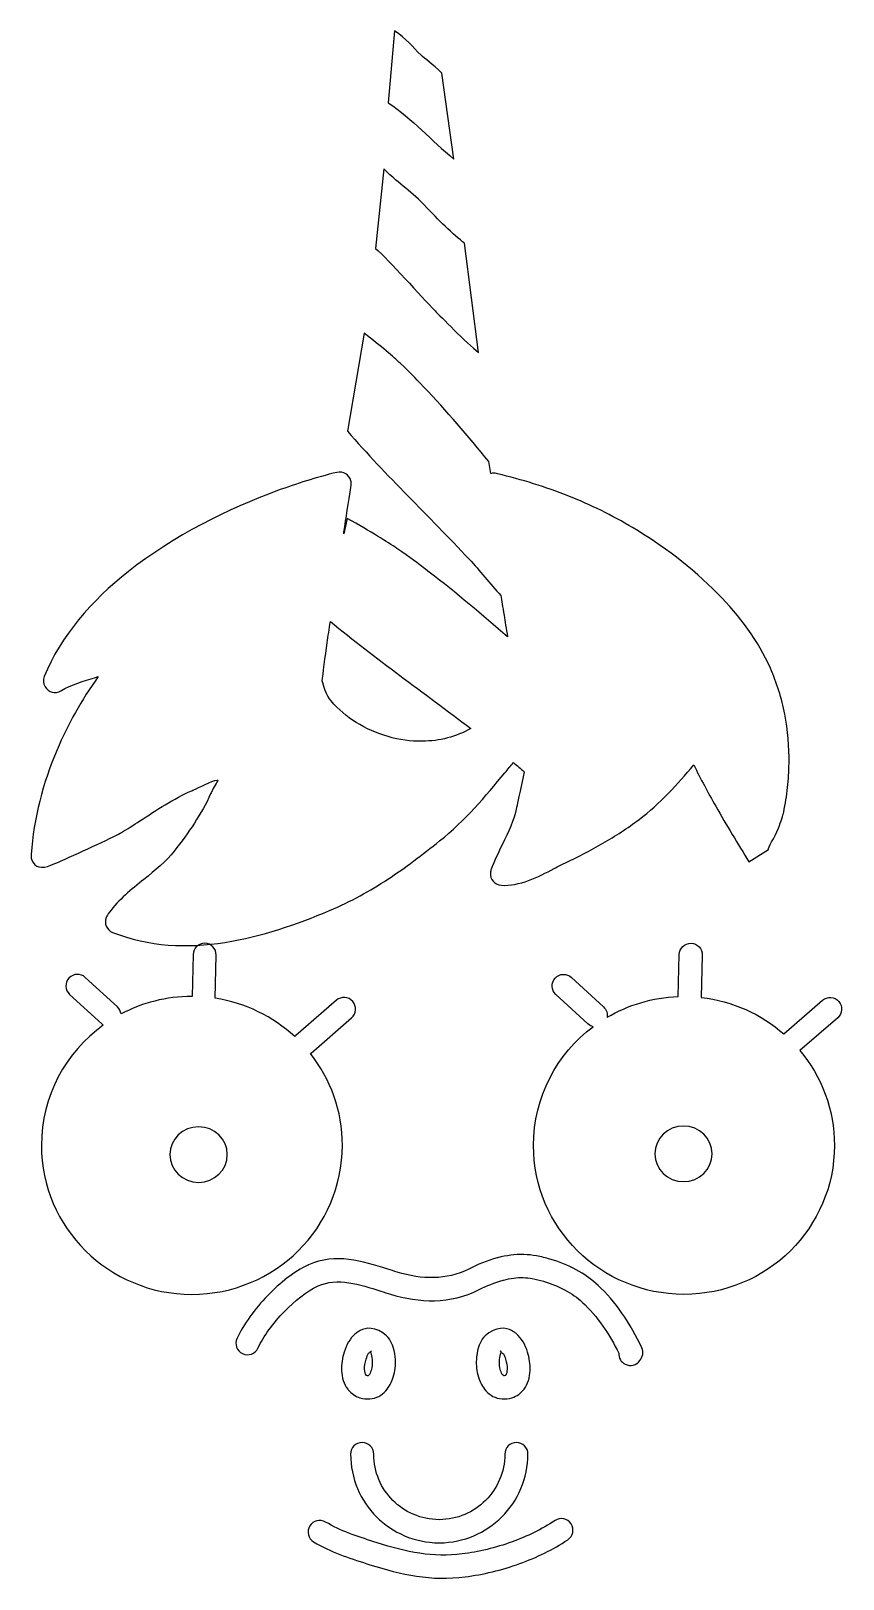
# Model space of a CAD drawing. Header units: centimetres. Extents: x -11.78 to -8.27, y -9.3 to -2.61.
import ezdxf

# ---------------------------------------------------------------- set-up
doc = ezdxf.new("R2010")
doc.units = ezdxf.units.CM
doc.header["$MEASUREMENT"] = 0
doc.layers.add('Layer 1', color=7, linetype='Continuous')

msp = doc.modelspace()

# ---------------------------------------------------------------- linework, layer by layer
at = {"layer": 'Layer 1', "color": 5}
for points, knots in [([(-10.00127, -2.78925), (-10.00127, -2.78925), (-9.94908, -3.16118), (-9.94908, -3.16118), (-9.94908, -3.16118), (-10.04665, -3.08042), (-10.12682, -2.98953), (-10.23294, -2.91789), (-10.23294, -2.91789), (-10.23294, -2.91789), (-10.20555, -2.60756), (-10.20555, -2.60756), (-10.20555, -2.60756), (-10.1531, -2.63973), (-10.12811, -2.67669), (-10.09101, -2.71212), (-10.09101, -2.71212), (-10.07543, -2.72697), (-10.03973, -2.75088), (-10.00127, -2.78925)], [0, 0, 0, 0, 0.1666667, 0.1666667, 0.1666667, 0.1666667, 0.3333333, 0.3333333, 0.3333333, 0.3333333, 0.5, 0.5, 0.5, 0.5, 0.6666667, 0.6666667, 0.6666667, 0.6666667, 1, 1, 1, 1]), ([(-9.90278, -3.52453), (-9.90278, -3.52453), (-9.84245, -3.99662), (-9.84245, -3.99662), (-9.84245, -3.99662), (-9.89485, -3.95661), (-10.00794, -3.83943), (-10.03058, -3.81657), (-10.03058, -3.81657), (-10.09127, -3.75524), (-10.22863, -3.59811), (-10.28821, -3.54683), (-10.28821, -3.54683), (-10.28821, -3.54683), (-10.25186, -3.20287), (-10.25186, -3.20287), (-10.25186, -3.20287), (-10.17762, -3.27759), (-10.13558, -3.29666), (-10.06533, -3.37191), (-10.06533, -3.37191), (-10.02789, -3.41205), (-9.94735, -3.49356), (-9.90278, -3.52453)], [0, 0, 0, 0, 0.1428571, 0.1428571, 0.1428571, 0.1428571, 0.2857143, 0.2857143, 0.2857143, 0.2857143, 0.4285714, 0.4285714, 0.4285714, 0.4285714, 0.5714286, 0.5714286, 0.5714286, 0.5714286, 0.7142857, 0.7142857, 0.7142857, 0.7142857, 1, 1, 1, 1]), ([(-11.43767, -6.41605), (-11.39687, -6.36073), (-11.34262, -6.3171), (-11.288, -6.27317), (-11.288, -6.27317), (-11.24007, -6.23463), (-11.19177, -6.19578), (-11.15702, -6.15107), (-11.15702, -6.15107), (-11.12629, -6.11153), (-11.09665, -6.07104), (-11.07031, -6.03033), (-11.07031, -6.03033), (-11.04376, -5.9893), (-11.01973, -5.94713), (-11.00007, -5.90412), (-11.00007, -5.90412), (-10.99675, -5.89685), (-10.9945, -5.89232), (-10.99212, -5.88749), (-10.99212, -5.88749), (-10.98294, -5.86889), (-10.96625, -5.846), (-10.96829, -5.8447), (-10.96829, -5.8447), (-10.97548, -5.84012), (-11.03478, -5.86819), (-11.0659, -5.88293), (-11.0659, -5.88293), (-11.07069, -5.8852), (-11.07488, -5.88719), (-11.08168, -5.89023), (-11.08168, -5.89023), (-11.15984, -5.92523), (-11.23286, -5.97284), (-11.30568, -6.02032), (-11.30568, -6.02032), (-11.33343, -6.03841), (-11.36123, -6.05654), (-11.38484, -6.07129), (-11.38484, -6.07129), (-11.4045, -6.08355), (-11.5584, -6.15489), (-11.64592, -6.19332), (-11.64592, -6.19332), (-11.66159, -6.2002), (-11.6767, -6.20665), (-11.69002, -6.2121), (-11.69002, -6.2121), (-11.73042, -6.22862), (-11.75953, -6.22341), (-11.77244, -6.18973), (-11.77244, -6.18973), (-11.77344, -6.18709), (-11.77421, -6.18441), (-11.77475, -6.18172), (-11.77475, -6.18172), (-11.77475, -6.18172), (-11.77478, -6.18173), (-11.77478, -6.18173), (-11.77478, -6.18173), (-11.77478, -6.18173), (-11.77479, -6.18168), (-11.77479, -6.18168), (-11.77479, -6.18168), (-11.77589, -6.17613), (-11.77603, -6.17062), (-11.77533, -6.16531), (-11.77533, -6.16531), (-11.764, -6.00936), (-11.72485, -5.85779), (-11.66338, -5.71349), (-11.66338, -5.71349), (-11.61648, -5.60339), (-11.55664, -5.4976), (-11.48631, -5.39735), (-11.48631, -5.39735), (-11.48631, -5.39735), (-11.49713, -5.40055), (-11.49713, -5.40055), (-11.49713, -5.40055), (-11.54806, -5.41559), (-11.60023, -5.431), (-11.64679, -5.4587), (-11.64679, -5.4587), (-11.67052, -5.47272), (-11.70113, -5.46485), (-11.71515, -5.44112), (-11.71515, -5.44112), (-11.72337, -5.4272), (-11.72406, -5.41091), (-11.71843, -5.39699), (-11.71843, -5.39699), (-11.71843, -5.39699), (-11.71847, -5.39698), (-11.71847, -5.39698), (-11.71847, -5.39698), (-11.64742, -5.22137), (-11.51496, -5.06981), (-11.35522, -4.94327), (-11.35522, -4.94327), (-11.16002, -4.78864), (-10.9237, -4.6713), (-10.71045, -4.59356), (-10.71045, -4.59356), (-10.66946, -4.57862), (-10.62766, -4.56429), (-10.58568, -4.5512), (-10.58568, -4.5512), (-10.5436, -4.53808), (-10.49975, -4.52571), (-10.45427, -4.51457), (-10.45427, -4.51457), (-10.42752, -4.5081), (-10.40058, -4.52454), (-10.39411, -4.55129), (-10.39411, -4.55129), (-10.39255, -4.55775), (-10.39233, -4.56422), (-10.39326, -4.57041), (-10.39326, -4.57041), (-10.39326, -4.57041), (-10.39314, -4.57043), (-10.39314, -4.57043), (-10.39314, -4.57043), (-10.40548, -4.65196), (-10.41418, -4.70856), (-10.42413, -4.77349), (-10.42413, -4.77349), (-10.42413, -4.77349), (-10.42527, -4.78091), (-10.42527, -4.78091), (-10.42527, -4.78091), (-10.42527, -4.78091), (-10.40962, -4.71398), (-10.40962, -4.71398), (-10.40962, -4.71398), (-10.30728, -4.77108), (-10.23417, -4.81654), (-10.19558, -4.84313), (-10.19558, -4.84313), (-10.13017, -4.88822), (-10.11759, -4.89862), (-10.05526, -4.94597), (-10.05526, -4.94597), (-9.93711, -5.03578), (-9.82675, -5.13064), (-9.71736, -5.22593), (-9.71736, -5.22593), (-9.72317, -5.19099), (-9.72873, -5.15719), (-9.73255, -5.13293), (-9.73255, -5.13293), (-9.73863, -5.09435), (-9.74236, -5.06955), (-9.74566, -5.04726), (-9.74566, -5.04726), (-9.79476, -4.99442), (-9.83709, -4.93887), (-9.88333, -4.88955), (-9.88333, -4.88955), (-10.05952, -4.70152), (-10.23961, -4.53128), (-10.40857, -4.33725), (-10.40857, -4.33725), (-10.40857, -4.33725), (-10.33658, -3.91398), (-10.33658, -3.91398), (-10.33658, -3.91398), (-10.26212, -3.97108), (-10.20893, -4.01654), (-10.18085, -4.04313), (-10.18085, -4.04313), (-10.13326, -4.08822), (-10.12411, -4.09862), (-10.07876, -4.14597), (-10.07876, -4.14597), (-9.98012, -4.24903), (-9.88893, -4.35876), (-9.79772, -4.46813), (-9.79772, -4.46813), (-9.79772, -4.46813), (-9.7894, -4.5203), (-9.7894, -4.5203), (-9.7894, -4.5203), (-9.78715, -4.51965), (-9.78484, -4.51914), (-9.78246, -4.5188), (-9.78246, -4.5188), (-9.77478, -4.51771), (-9.76727, -4.51843), (-9.76034, -4.52063), (-9.76034, -4.52063), (-9.65575, -4.54594), (-9.55276, -4.57791), (-9.45296, -4.61762), (-9.45296, -4.61762), (-9.35754, -4.65558), (-9.26507, -4.70053), (-9.17693, -4.75339), (-9.17693, -4.75339), (-9.05156, -4.82853), (-8.9203, -4.92554), (-8.80881, -5.03892), (-8.80881, -5.03892), (-8.7142, -5.13513), (-8.6335, -5.24344), (-8.58193, -5.36074), (-8.58193, -5.36074), (-8.58193, -5.36074), (-8.58186, -5.36071), (-8.58186, -5.36071), (-8.58186, -5.36071), (-8.55383, -5.42448), (-8.53336, -5.49113), (-8.52009, -5.55909), (-8.52009, -5.55909), (-8.50651, -5.62861), (-8.50046, -5.70006), (-8.50151, -5.77169), (-8.50151, -5.77169), (-8.50203, -5.8075), (-8.50423, -5.84258), (-8.50798, -5.87675), (-8.50798, -5.87675), (-8.51181, -5.9117), (-8.51742, -5.94706), (-8.52463, -5.98259), (-8.52463, -5.98259), (-8.52745, -5.99651), (-8.53649, -6.02189), (-8.54707, -6.0516), (-8.54707, -6.0516), (-8.56305, -6.09651), (-8.59566, -6.13481), (-8.58963, -6.14451), (-8.58963, -6.14451), (-8.58963, -6.14451), (-8.67439, -6.19725), (-8.67439, -6.19725), (-8.67439, -6.19725), (-8.72241, -6.12), (-8.7714, -6.0397), (-8.81834, -5.95688), (-8.81834, -5.95688), (-8.85172, -5.89799), (-8.88367, -5.83844), (-8.91285, -5.77874), (-8.91285, -5.77874), (-8.98333, -5.86131), (-9.06011, -5.94771), (-9.14879, -6.01425), (-9.14879, -6.01425), (-9.19902, -6.05194), (-9.25138, -6.08585), (-9.30506, -6.11688), (-9.30506, -6.11688), (-9.35887, -6.14798), (-9.41423, -6.17642), (-9.47025, -6.20302), (-9.47025, -6.20302), (-9.48224, -6.2087), (-9.49875, -6.21731), (-9.51598, -6.22629), (-9.51598, -6.22629), (-9.58541, -6.26248), (-9.66615, -6.30454), (-9.74539, -6.29847), (-9.74539, -6.29847), (-9.77289, -6.29643), (-9.79352, -6.27246), (-9.79148, -6.24496), (-9.79148, -6.24496), (-9.79105, -6.2392), (-9.78966, -6.23374), (-9.78748, -6.22872), (-9.78748, -6.22872), (-9.77378, -6.19153), (-9.75654, -6.15638), (-9.73935, -6.1213), (-9.73935, -6.1213), (-9.71407, -6.06974), (-9.68883, -6.01828), (-9.67849, -5.96334), (-9.67849, -5.96334), (-9.67624, -5.95142), (-9.67252, -5.93492), (-9.66819, -5.9157), (-9.66819, -5.9157), (-9.66134, -5.88526), (-9.65265, -5.84667), (-9.64554, -5.80808), (-9.64554, -5.80808), (-9.66126, -5.79486), (-9.67664, -5.78161), (-9.6919, -5.76847), (-9.6919, -5.76847), (-9.70415, -5.78308), (-9.71632, -5.79773), (-9.72849, -5.81238), (-9.72849, -5.81238), (-9.8142, -5.91552), (-9.89996, -6.01875), (-10.01074, -6.10704), (-10.01074, -6.10704), (-10.08642, -6.16737), (-10.15878, -6.2228), (-10.23502, -6.27281), (-10.23502, -6.27281), (-10.3119, -6.32324), (-10.39321, -6.36843), (-10.48656, -6.40802), (-10.48656, -6.40802), (-10.62511, -6.46677), (-10.77984, -6.52102), (-10.93863, -6.54563), (-10.93863, -6.54563), (-11.10062, -6.57074), (-11.26639, -6.56501), (-11.42324, -6.50239), (-11.42324, -6.50239), (-11.4488, -6.49226), (-11.4613, -6.4633), (-11.45117, -6.43774), (-11.45117, -6.43774), (-11.44975, -6.43416), (-11.44796, -6.43084), (-11.44587, -6.4278), (-11.44587, -6.4278), (-11.44587, -6.4278), (-11.4459, -6.42778), (-11.4459, -6.42778), (-11.4459, -6.42778), (-11.4459, -6.42778), (-11.44224, -6.42247), (-11.44224, -6.42247), (-11.44224, -6.42247), (-11.44224, -6.42247), (-11.44063, -6.42027), (-11.44063, -6.42027), (-11.44063, -6.42027), (-11.44063, -6.42027), (-11.43787, -6.41644), (-11.43787, -6.41644), (-11.43787, -6.41644), (-11.43787, -6.41644), (-11.43761, -6.41609), (-11.43761, -6.41609), (-11.43761, -6.41609), (-11.43761, -6.41609), (-11.43767, -6.41605), (-11.43767, -6.41605)], [0, 0, 0, 0, 0.011236, 0.011236, 0.011236, 0.011236, 0.0224719, 0.0224719, 0.0224719, 0.0224719, 0.0337079, 0.0337079, 0.0337079, 0.0337079, 0.0449438, 0.0449438, 0.0449438, 0.0449438, 0.0561798, 0.0561798, 0.0561798, 0.0561798, 0.0674157, 0.0674157, 0.0674157, 0.0674157, 0.0786517, 0.0786517, 0.0786517, 0.0786517, 0.0898876, 0.0898876, 0.0898876, 0.0898876, 0.1011236, 0.1011236, 0.1011236, 0.1011236, 0.1123596, 0.1123596, 0.1123596, 0.1123596, 0.1235955, 0.1235955, 0.1235955, 0.1235955, 0.1348315, 0.1348315, 0.1348315, 0.1348315, 0.1460674, 0.1460674, 0.1460674, 0.1460674, 0.1573034, 0.1573034, 0.1573034, 0.1573034, 0.1685393, 0.1685393, 0.1685393, 0.1685393, 0.1797753, 0.1797753, 0.1797753, 0.1797753, 0.1910112, 0.1910112, 0.1910112, 0.1910112, 0.2022472, 0.2022472, 0.2022472, 0.2022472, 0.2134831, 0.2134831, 0.2134831, 0.2134831, 0.2247191, 0.2247191, 0.2247191, 0.2247191, 0.2359551, 0.2359551, 0.2359551, 0.2359551, 0.247191, 0.247191, 0.247191, 0.247191, 0.258427, 0.258427, 0.258427, 0.258427, 0.2696629, 0.2696629, 0.2696629, 0.2696629, 0.2808989, 0.2808989, 0.2808989, 0.2808989, 0.2921348, 0.2921348, 0.2921348, 0.2921348, 0.3033708, 0.3033708, 0.3033708, 0.3033708, 0.3146067, 0.3146067, 0.3146067, 0.3146067, 0.3258427, 0.3258427, 0.3258427, 0.3258427, 0.3370787, 0.3370787, 0.3370787, 0.3370787, 0.3483146, 0.3483146, 0.3483146, 0.3483146, 0.3595506, 0.3595506, 0.3595506, 0.3595506, 0.3707865, 0.3707865, 0.3707865, 0.3707865, 0.3820225, 0.3820225, 0.3820225, 0.3820225, 0.3932584, 0.3932584, 0.3932584, 0.3932584, 0.4044944, 0.4044944, 0.4044944, 0.4044944, 0.4157303, 0.4157303, 0.4157303, 0.4157303, 0.4269663, 0.4269663, 0.4269663, 0.4269663, 0.4382022, 0.4382022, 0.4382022, 0.4382022, 0.4494382, 0.4494382, 0.4494382, 0.4494382, 0.4606742, 0.4606742, 0.4606742, 0.4606742, 0.4719101, 0.4719101, 0.4719101, 0.4719101, 0.4831461, 0.4831461, 0.4831461, 0.4831461, 0.494382, 0.494382, 0.494382, 0.494382, 0.505618, 0.505618, 0.505618, 0.505618, 0.5168539, 0.5168539, 0.5168539, 0.5168539, 0.5280899, 0.5280899, 0.5280899, 0.5280899, 0.5393258, 0.5393258, 0.5393258, 0.5393258, 0.5505618, 0.5505618, 0.5505618, 0.5505618, 0.5617978, 0.5617978, 0.5617978, 0.5617978, 0.5730337, 0.5730337, 0.5730337, 0.5730337, 0.5842697, 0.5842697, 0.5842697, 0.5842697, 0.5955056, 0.5955056, 0.5955056, 0.5955056, 0.6067416, 0.6067416, 0.6067416, 0.6067416, 0.6179775, 0.6179775, 0.6179775, 0.6179775, 0.6292135, 0.6292135, 0.6292135, 0.6292135, 0.6404494, 0.6404494, 0.6404494, 0.6404494, 0.6516854, 0.6516854, 0.6516854, 0.6516854, 0.6629213, 0.6629213, 0.6629213, 0.6629213, 0.6741573, 0.6741573, 0.6741573, 0.6741573, 0.6853933, 0.6853933, 0.6853933, 0.6853933, 0.6966292, 0.6966292, 0.6966292, 0.6966292, 0.7078652, 0.7078652, 0.7078652, 0.7078652, 0.7191011, 0.7191011, 0.7191011, 0.7191011, 0.7303371, 0.7303371, 0.7303371, 0.7303371, 0.741573, 0.741573, 0.741573, 0.741573, 0.752809, 0.752809, 0.752809, 0.752809, 0.7640449, 0.7640449, 0.7640449, 0.7640449, 0.7752809, 0.7752809, 0.7752809, 0.7752809, 0.7865169, 0.7865169, 0.7865169, 0.7865169, 0.7977528, 0.7977528, 0.7977528, 0.7977528, 0.8089888, 0.8089888, 0.8089888, 0.8089888, 0.8202247, 0.8202247, 0.8202247, 0.8202247, 0.8314607, 0.8314607, 0.8314607, 0.8314607, 0.8426966, 0.8426966, 0.8426966, 0.8426966, 0.8539326, 0.8539326, 0.8539326, 0.8539326, 0.8651685, 0.8651685, 0.8651685, 0.8651685, 0.8764045, 0.8764045, 0.8764045, 0.8764045, 0.8876404, 0.8876404, 0.8876404, 0.8876404, 0.8988764, 0.8988764, 0.8988764, 0.8988764, 0.9101124, 0.9101124, 0.9101124, 0.9101124, 0.9213483, 0.9213483, 0.9213483, 0.9213483, 0.9325843, 0.9325843, 0.9325843, 0.9325843, 0.9438202, 0.9438202, 0.9438202, 0.9438202, 0.9550562, 0.9550562, 0.9550562, 0.9550562, 0.9662921, 0.9662921, 0.9662921, 0.9662921, 0.9775281, 0.9775281, 0.9775281, 0.9775281, 1, 1, 1, 1]), ([(-10.48277, -5.15864), (-10.48771, -5.19144), (-10.49236, -5.22251), (-10.49661, -5.2512), (-10.49661, -5.2512), (-10.50499, -5.30765), (-10.51456, -5.39019), (-10.51745, -5.41567), (-10.51745, -5.41567), (-10.51289, -5.43382), (-10.50004, -5.47901), (-10.47972, -5.50253), (-10.47972, -5.50253), (-10.44858, -5.53855), (-10.4119, -5.5695), (-10.37165, -5.59487), (-10.37165, -5.59487), (-10.28603, -5.64883), (-10.18462, -5.67753), (-10.08587, -5.67645), (-10.08587, -5.67645), (-10.01156, -5.67564), (-9.93891, -5.65778), (-9.87613, -5.62096), (-9.87613, -5.62096), (-10.08043, -5.46612), (-10.28673, -5.32024), (-10.48277, -5.15864)], [0, 0, 0, 0, 0.125, 0.125, 0.125, 0.125, 0.25, 0.25, 0.25, 0.25, 0.375, 0.375, 0.375, 0.375, 0.5, 0.5, 0.5, 0.5, 0.625, 0.625, 0.625, 0.625, 0.75, 0.75, 0.75, 0.75, 1, 1, 1, 1]), ([(-11.0808, -6.77907), (-11.0808, -6.77907), (-11.08033, -6.77908), (-11.08033, -6.77908), (-11.08033, -6.77908), (-11.08033, -6.77908), (-11.07575, -6.59812), (-11.07575, -6.59812), (-11.07575, -6.59812), (-11.07511, -6.57062), (-11.05228, -6.54885), (-11.02478, -6.54949), (-11.02478, -6.54949), (-10.99728, -6.55013), (-10.97551, -6.57296), (-10.97615, -6.60046), (-10.97615, -6.60046), (-10.97615, -6.60046), (-10.98086, -6.78665), (-10.98086, -6.78665), (-10.98086, -6.78665), (-10.84879, -6.80683), (-10.72985, -6.86639), (-10.63663, -6.95281), (-10.63663, -6.95281), (-10.63517, -6.95114), (-10.63358, -6.94956), (-10.63186, -6.94806), (-10.63186, -6.94806), (-10.63186, -6.94806), (-10.45683, -6.79583), (-10.45683, -6.79583), (-10.45683, -6.79583), (-10.43601, -6.77771), (-10.40444, -6.7799), (-10.38632, -6.80072), (-10.38632, -6.80072), (-10.3682, -6.82154), (-10.37039, -6.85311), (-10.39121, -6.87123), (-10.39121, -6.87123), (-10.39121, -6.87123), (-10.56624, -7.02346), (-10.56624, -7.02346), (-10.56624, -7.02346), (-10.56718, -7.02427), (-10.56813, -7.02505), (-10.56911, -7.02578), (-10.56911, -7.02578), (-10.48247, -7.13513), (-10.4308, -7.27291), (-10.4308, -7.42267), (-10.4308, -7.42267), (-10.4308, -7.77812), (-10.72182, -8.06627), (-11.0808, -8.06627), (-11.0808, -8.06627), (-11.43978, -8.06627), (-11.7308, -7.77812), (-11.7308, -7.42267), (-11.7308, -7.42267), (-11.7308, -7.20912), (-11.62572, -7.01988), (-11.464, -6.90282), (-11.464, -6.90282), (-11.46619, -6.90137), (-11.46831, -6.89972), (-11.47031, -6.89788), (-11.47031, -6.89788), (-11.47031, -6.89788), (-11.60888, -6.77023), (-11.60888, -6.77023), (-11.60888, -6.77023), (-11.62915, -6.75157), (-11.63047, -6.71999), (-11.61181, -6.69972), (-11.61181, -6.69972), (-11.59315, -6.67945), (-11.56157, -6.67813), (-11.5413, -6.69679), (-11.5413, -6.69679), (-11.5413, -6.69679), (-11.40273, -6.82444), (-11.40273, -6.82444), (-11.40273, -6.82444), (-11.39372, -6.83274), (-11.38845, -6.84359), (-11.38702, -6.85487), (-11.38702, -6.85487), (-11.29577, -6.80652), (-11.19153, -6.77907), (-11.0808, -6.77907)], [0, 0, 0, 0, 0.0416667, 0.0416667, 0.0416667, 0.0416667, 0.0833333, 0.0833333, 0.0833333, 0.0833333, 0.125, 0.125, 0.125, 0.125, 0.1666667, 0.1666667, 0.1666667, 0.1666667, 0.2083333, 0.2083333, 0.2083333, 0.2083333, 0.25, 0.25, 0.25, 0.25, 0.2916667, 0.2916667, 0.2916667, 0.2916667, 0.3333333, 0.3333333, 0.3333333, 0.3333333, 0.375, 0.375, 0.375, 0.375, 0.4166667, 0.4166667, 0.4166667, 0.4166667, 0.4583333, 0.4583333, 0.4583333, 0.4583333, 0.5, 0.5, 0.5, 0.5, 0.5416667, 0.5416667, 0.5416667, 0.5416667, 0.5833333, 0.5833333, 0.5833333, 0.5833333, 0.625, 0.625, 0.625, 0.625, 0.6666667, 0.6666667, 0.6666667, 0.6666667, 0.7083333, 0.7083333, 0.7083333, 0.7083333, 0.75, 0.75, 0.75, 0.75, 0.7916667, 0.7916667, 0.7916667, 0.7916667, 0.8333333, 0.8333333, 0.8333333, 0.8333333, 0.875, 0.875, 0.875, 0.875, 0.9166667, 0.9166667, 0.9166667, 0.9166667, 1, 1, 1, 1]), ([(-8.98034, -6.77955), (-9.09221, -6.78375), (-9.19683, -6.81597), (-9.28729, -6.86928), (-9.28729, -6.86928), (-9.28467, -6.85326), (-9.28989, -6.83626), (-9.30273, -6.82444), (-9.30273, -6.82444), (-9.30273, -6.82444), (-9.4413, -6.69679), (-9.4413, -6.69679), (-9.4413, -6.69679), (-9.46157, -6.67813), (-9.49315, -6.67945), (-9.51181, -6.69972), (-9.51181, -6.69972), (-9.53047, -6.71999), (-9.52915, -6.75157), (-9.50888, -6.77023), (-9.50888, -6.77023), (-9.50888, -6.77023), (-9.37031, -6.89788), (-9.37031, -6.89788), (-9.37031, -6.89788), (-9.36375, -6.90392), (-9.35601, -6.90786), (-9.34791, -6.90975), (-9.34791, -6.90975), (-9.50429, -7.02728), (-9.60531, -7.21328), (-9.60531, -7.42267), (-9.60531, -7.42267), (-9.60531, -7.77812), (-9.31429, -8.06626), (-8.95531, -8.06626), (-8.95531, -8.06626), (-8.59633, -8.06626), (-8.30531, -7.77812), (-8.30531, -7.42267), (-8.30531, -7.42267), (-8.30531, -7.26697), (-8.36117, -7.12421), (-8.45411, -7.01291), (-8.45411, -7.01291), (-8.45411, -7.01291), (-8.29121, -6.87123), (-8.29121, -6.87123), (-8.29121, -6.87123), (-8.27039, -6.85311), (-8.2682, -6.82154), (-8.28632, -6.80072), (-8.28632, -6.80072), (-8.30444, -6.7799), (-8.33601, -6.77771), (-8.35683, -6.79583), (-8.35683, -6.79583), (-8.35683, -6.79583), (-8.524, -6.94122), (-8.524, -6.94122), (-8.524, -6.94122), (-8.62128, -6.85574), (-8.74464, -6.7987), (-8.88078, -6.78331), (-8.88078, -6.78331), (-8.88078, -6.78331), (-8.87615, -6.60046), (-8.87615, -6.60046), (-8.87615, -6.60046), (-8.87551, -6.57296), (-8.89728, -6.55013), (-8.92478, -6.54949), (-8.92478, -6.54949), (-8.95228, -6.54885), (-8.97511, -6.57062), (-8.97575, -6.59812), (-8.97575, -6.59812), (-8.97575, -6.59812), (-8.98034, -6.77955), (-8.98034, -6.77955)], [0, 0, 0, 0, 0.047619, 0.047619, 0.047619, 0.047619, 0.0952381, 0.0952381, 0.0952381, 0.0952381, 0.1428571, 0.1428571, 0.1428571, 0.1428571, 0.1904762, 0.1904762, 0.1904762, 0.1904762, 0.2380952, 0.2380952, 0.2380952, 0.2380952, 0.2857143, 0.2857143, 0.2857143, 0.2857143, 0.3333333, 0.3333333, 0.3333333, 0.3333333, 0.3809524, 0.3809524, 0.3809524, 0.3809524, 0.4285714, 0.4285714, 0.4285714, 0.4285714, 0.4761905, 0.4761905, 0.4761905, 0.4761905, 0.5238095, 0.5238095, 0.5238095, 0.5238095, 0.5714286, 0.5714286, 0.5714286, 0.5714286, 0.6190476, 0.6190476, 0.6190476, 0.6190476, 0.6666667, 0.6666667, 0.6666667, 0.6666667, 0.7142857, 0.7142857, 0.7142857, 0.7142857, 0.7619048, 0.7619048, 0.7619048, 0.7619048, 0.8095238, 0.8095238, 0.8095238, 0.8095238, 0.8571429, 0.8571429, 0.8571429, 0.8571429, 0.9047619, 0.9047619, 0.9047619, 0.9047619, 1, 1, 1, 1]), ([(-11.052, -7.34215), (-10.98347, -7.34215), (-10.92792, -7.39597), (-10.92792, -7.46235), (-10.92792, -7.46235), (-10.92792, -7.52873), (-10.98347, -7.58255), (-11.052, -7.58255), (-11.052, -7.58255), (-11.12053, -7.58255), (-11.17608, -7.52873), (-11.17608, -7.46235), (-11.17608, -7.46235), (-11.17608, -7.39597), (-11.12053, -7.34215), (-11.052, -7.34215)], [0, 0, 0, 0, 0.2, 0.2, 0.2, 0.2, 0.4, 0.4, 0.4, 0.4, 0.6, 0.6, 0.6, 0.6, 1, 1, 1, 1]), ([(-8.95732, -7.33887), (-8.88879, -7.33887), (-8.83324, -7.39269), (-8.83324, -7.45906), (-8.83324, -7.45906), (-8.83324, -7.52544), (-8.88879, -7.57926), (-8.95732, -7.57926), (-8.95732, -7.57926), (-9.02585, -7.57926), (-9.0814, -7.52544), (-9.0814, -7.45906), (-9.0814, -7.45906), (-9.0814, -7.39269), (-9.02585, -7.33887), (-8.95732, -7.33887)], [0, 0, 0, 0, 0.2, 0.2, 0.2, 0.2, 0.4, 0.4, 0.4, 0.4, 0.6, 0.6, 0.6, 0.6, 1, 1, 1, 1]), ([(-10.79543, -8.29833), (-10.80718, -8.32324), (-10.83693, -8.33391), (-10.86184, -8.32216), (-10.86184, -8.32216), (-10.88675, -8.31041), (-10.89742, -8.28066), (-10.88567, -8.25575), (-10.88567, -8.25575), (-10.85763, -8.19619), (-10.80929, -8.12935), (-10.75334, -8.07137), (-10.75334, -8.07137), (-10.70001, -8.01609), (-10.63889, -7.96795), (-10.58067, -7.94055), (-10.58067, -7.94055), (-10.57958, -7.94004), (-10.57849, -7.93955), (-10.57738, -7.93913), (-10.57738, -7.93913), (-10.46004, -7.8855), (-10.3439, -7.92254), (-10.23512, -7.95725), (-10.23512, -7.95725), (-10.22178, -7.9615), (-10.20857, -7.96573), (-10.19407, -7.97012), (-10.19407, -7.97012), (-10.14084, -7.98626), (-10.08729, -7.99538), (-10.03481, -7.99402), (-10.03481, -7.99402), (-9.98401, -7.99271), (-9.93371, -7.98136), (-9.88509, -7.95669), (-9.88509, -7.95669), (-9.84716, -7.93744), (-9.80549, -7.92017), (-9.76253, -7.9087), (-9.76253, -7.9087), (-9.76253, -7.9087), (-9.76032, -7.90816), (-9.76032, -7.90816), (-9.76032, -7.90816), (-9.72321, -7.89843), (-9.68482, -7.89298), (-9.64647, -7.8941), (-9.64647, -7.8941), (-9.6288, -7.89461), (-9.61063, -7.8968), (-9.59275, -7.90003), (-9.59275, -7.90003), (-9.57205, -7.90377), (-9.55221, -7.90874), (-9.53417, -7.91406), (-9.53417, -7.91406), (-9.49453, -7.92576), (-9.45621, -7.94094), (-9.42054, -7.96028), (-9.42054, -7.96028), (-9.38702, -7.97846), (-9.35526, -8.0006), (-9.32621, -8.02728), (-9.32621, -8.02728), (-9.28896, -8.0615), (-9.25442, -8.10272), (-9.22365, -8.14683), (-9.22365, -8.14683), (-9.18964, -8.19561), (-9.16045, -8.24757), (-9.13741, -8.29731), (-9.13741, -8.29731), (-9.12864, -8.31632), (-9.13286, -8.33801), (-9.14636, -8.35239), (-9.14636, -8.35239), (-9.16022, -8.37177), (-9.18641, -8.37897), (-9.20859, -8.36826), (-9.20859, -8.36826), (-9.22719, -8.35928), (-9.2377, -8.34027), (-9.23674, -8.32085), (-9.23674, -8.32085), (-9.25612, -8.28132), (-9.27925, -8.24121), (-9.30529, -8.20387), (-9.30529, -8.20387), (-9.33183, -8.16582), (-9.36163, -8.13026), (-9.39379, -8.10072), (-9.39379, -8.10072), (-9.41613, -8.0802), (-9.44123, -8.06281), (-9.4682, -8.04818), (-9.4682, -8.04818), (-9.49815, -8.03194), (-9.52985, -8.01933), (-9.56229, -8.00976), (-9.56229, -8.00976), (-9.57805, -8.00511), (-9.59453, -8.00092), (-9.61033, -7.99807), (-9.61033, -7.99807), (-9.62359, -7.99567), (-9.63679, -7.99406), (-9.64921, -7.9937), (-9.64921, -7.9937), (-9.67705, -7.99289), (-9.70605, -7.99712), (-9.73482, -8.00462), (-9.73482, -8.00462), (-9.73482, -8.00462), (-9.73675, -8.00518), (-9.73675, -8.00518), (-9.73675, -8.00518), (-9.77277, -8.0148), (-9.80798, -8.02942), (-9.84017, -8.04575), (-9.84017, -8.04575), (-9.90251, -8.07738), (-9.96713, -8.09194), (-10.03247, -8.09362), (-10.03247, -8.09362), (-10.09613, -8.09527), (-10.16008, -8.08451), (-10.22297, -8.06544), (-10.22297, -8.06544), (-10.23589, -8.06152), (-10.25052, -8.05685), (-10.2652, -8.05217), (-10.2652, -8.05217), (-10.35613, -8.02316), (-10.45319, -7.9922), (-10.53596, -8.02972), (-10.53596, -8.02972), (-10.53596, -8.02972), (-10.53809, -8.03079), (-10.53809, -8.03079), (-10.53809, -8.03079), (-10.5851, -8.05292), (-10.63599, -8.09339), (-10.68146, -8.14051), (-10.68146, -8.14051), (-10.73021, -8.19103), (-10.77186, -8.24827), (-10.79543, -8.29833)], [0, 0, 0, 0, 0.0263158, 0.0263158, 0.0263158, 0.0263158, 0.0526316, 0.0526316, 0.0526316, 0.0526316, 0.0789474, 0.0789474, 0.0789474, 0.0789474, 0.1052632, 0.1052632, 0.1052632, 0.1052632, 0.1315789, 0.1315789, 0.1315789, 0.1315789, 0.1578947, 0.1578947, 0.1578947, 0.1578947, 0.1842105, 0.1842105, 0.1842105, 0.1842105, 0.2105263, 0.2105263, 0.2105263, 0.2105263, 0.2368421, 0.2368421, 0.2368421, 0.2368421, 0.2631579, 0.2631579, 0.2631579, 0.2631579, 0.2894737, 0.2894737, 0.2894737, 0.2894737, 0.3157895, 0.3157895, 0.3157895, 0.3157895, 0.3421053, 0.3421053, 0.3421053, 0.3421053, 0.3684211, 0.3684211, 0.3684211, 0.3684211, 0.3947368, 0.3947368, 0.3947368, 0.3947368, 0.4210526, 0.4210526, 0.4210526, 0.4210526, 0.4473684, 0.4473684, 0.4473684, 0.4473684, 0.4736842, 0.4736842, 0.4736842, 0.4736842, 0.5, 0.5, 0.5, 0.5, 0.5263158, 0.5263158, 0.5263158, 0.5263158, 0.5526316, 0.5526316, 0.5526316, 0.5526316, 0.5789474, 0.5789474, 0.5789474, 0.5789474, 0.6052632, 0.6052632, 0.6052632, 0.6052632, 0.6315789, 0.6315789, 0.6315789, 0.6315789, 0.6578947, 0.6578947, 0.6578947, 0.6578947, 0.6842105, 0.6842105, 0.6842105, 0.6842105, 0.7105263, 0.7105263, 0.7105263, 0.7105263, 0.7368421, 0.7368421, 0.7368421, 0.7368421, 0.7631579, 0.7631579, 0.7631579, 0.7631579, 0.7894737, 0.7894737, 0.7894737, 0.7894737, 0.8157895, 0.8157895, 0.8157895, 0.8157895, 0.8421053, 0.8421053, 0.8421053, 0.8421053, 0.8684211, 0.8684211, 0.8684211, 0.8684211, 0.8947368, 0.8947368, 0.8947368, 0.8947368, 0.9210526, 0.9210526, 0.9210526, 0.9210526, 0.9473684, 0.9473684, 0.9473684, 0.9473684, 1, 1, 1, 1]), ([(-10.42353, -8.31621), (-10.41366, -8.2845), (-10.39696, -8.2556), (-10.37657, -8.23767), (-10.37657, -8.23767), (-10.37242, -8.23351), (-10.36761, -8.23017), (-10.36239, -8.22772), (-10.36239, -8.22772), (-10.34214, -8.2135), (-10.30595, -8.20038), (-10.25571, -8.23305), (-10.25571, -8.23305), (-10.23224, -8.24832), (-10.21902, -8.27043), (-10.21144, -8.29428), (-10.21144, -8.29428), (-10.20532, -8.31355), (-10.20329, -8.33209), (-10.20206, -8.34796), (-10.20206, -8.34796), (-10.20033, -8.37042), (-10.20314, -8.39843), (-10.21118, -8.42419), (-10.21118, -8.42419), (-10.21776, -8.44533), (-10.22819, -8.46589), (-10.24296, -8.4824), (-10.24296, -8.4824), (-10.26074, -8.50231), (-10.28385, -8.51579), (-10.31286, -8.51803), (-10.31286, -8.51803), (-10.32628, -8.51904), (-10.34054, -8.51749), (-10.35561, -8.5128), (-10.35561, -8.5128), (-10.37613, -8.50641), (-10.39245, -8.49482), (-10.40507, -8.47956), (-10.40507, -8.47956), (-10.40607, -8.47847), (-10.40703, -8.47732), (-10.40795, -8.47612), (-10.40795, -8.47612), (-10.42506, -8.45364), (-10.43314, -8.42489), (-10.43433, -8.39491), (-10.43433, -8.39491), (-10.43538, -8.36868), (-10.43123, -8.34094), (-10.42353, -8.31621)], [0, 0, 0, 0, 0.0714286, 0.0714286, 0.0714286, 0.0714286, 0.1428571, 0.1428571, 0.1428571, 0.1428571, 0.2142857, 0.2142857, 0.2142857, 0.2142857, 0.2857143, 0.2857143, 0.2857143, 0.2857143, 0.3571429, 0.3571429, 0.3571429, 0.3571429, 0.4285714, 0.4285714, 0.4285714, 0.4285714, 0.5, 0.5, 0.5, 0.5, 0.5714286, 0.5714286, 0.5714286, 0.5714286, 0.6428571, 0.6428571, 0.6428571, 0.6428571, 0.7142857, 0.7142857, 0.7142857, 0.7142857, 0.7857143, 0.7857143, 0.7857143, 0.7857143, 0.8571429, 0.8571429, 0.8571429, 0.8571429, 1, 1, 1, 1]), ([(-9.67864, -8.23669), (-9.65773, -8.25453), (-9.6406, -8.28391), (-9.63055, -8.3162), (-9.63055, -8.3162), (-9.62285, -8.34092), (-9.6187, -8.36867), (-9.61974, -8.39491), (-9.61974, -8.39491), (-9.62094, -8.42476), (-9.62901, -8.45343), (-9.64612, -8.47593), (-9.64612, -8.47593), (-9.64612, -8.47593), (-9.64621, -8.47605), (-9.64621, -8.47605), (-9.64621, -8.47605), (-9.64621, -8.47605), (-9.64612, -8.47612), (-9.64612, -8.47612), (-9.64612, -8.47612), (-9.65899, -8.49302), (-9.67622, -8.50587), (-9.69847, -8.5128), (-9.69847, -8.5128), (-9.71353, -8.51749), (-9.7278, -8.51904), (-9.7412, -8.51803), (-9.7412, -8.51803), (-9.77021, -8.51581), (-9.7933, -8.50231), (-9.81111, -8.48241), (-9.81111, -8.48241), (-9.82588, -8.46589), (-9.83631, -8.44533), (-9.84289, -8.42419), (-9.84289, -8.42419), (-9.85093, -8.39842), (-9.85375, -8.37043), (-9.85202, -8.34796), (-9.85202, -8.34796), (-9.85079, -8.33208), (-9.84876, -8.31353), (-9.84263, -8.29428), (-9.84263, -8.29428), (-9.83506, -8.27044), (-9.82184, -8.24833), (-9.79836, -8.23305), (-9.79836, -8.23305), (-9.74784, -8.2002), (-9.71152, -8.21366), (-9.69135, -8.22796), (-9.69135, -8.22796), (-9.68673, -8.23017), (-9.68243, -8.23311), (-9.67864, -8.23669)], [0, 0, 0, 0, 0.0666667, 0.0666667, 0.0666667, 0.0666667, 0.1333333, 0.1333333, 0.1333333, 0.1333333, 0.2, 0.2, 0.2, 0.2, 0.2666667, 0.2666667, 0.2666667, 0.2666667, 0.3333333, 0.3333333, 0.3333333, 0.3333333, 0.4, 0.4, 0.4, 0.4, 0.4666667, 0.4666667, 0.4666667, 0.4666667, 0.5333333, 0.5333333, 0.5333333, 0.5333333, 0.6, 0.6, 0.6, 0.6, 0.6666667, 0.6666667, 0.6666667, 0.6666667, 0.7333333, 0.7333333, 0.7333333, 0.7333333, 0.8, 0.8, 0.8, 0.8, 0.8666667, 0.8666667, 0.8666667, 0.8666667, 1, 1, 1, 1]), ([(-10.31781, -8.32096), (-10.32149, -8.32717), (-10.32509, -8.33586), (-10.32821, -8.34589), (-10.32821, -8.34589), (-10.3328, -8.36065), (-10.33531, -8.37661), (-10.33473, -8.39101), (-10.33473, -8.39101), (-10.33431, -8.40168), (-10.33242, -8.41063), (-10.32865, -8.41558), (-10.32865, -8.41558), (-10.32865, -8.41558), (-10.32803, -8.41641), (-10.32803, -8.41641), (-10.32803, -8.41641), (-10.32751, -8.41684), (-10.32681, -8.41721), (-10.32593, -8.41748), (-10.32593, -8.41748), (-10.32348, -8.41824), (-10.32161, -8.41853), (-10.32028, -8.41843), (-10.32028, -8.41843), (-10.31958, -8.41838), (-10.31846, -8.41743), (-10.31718, -8.416), (-10.31718, -8.416), (-10.31287, -8.41118), (-10.30927, -8.4034), (-10.3065, -8.39451), (-10.3065, -8.39451), (-10.30229, -8.38102), (-10.3008, -8.36666), (-10.30166, -8.35538), (-10.30166, -8.35538), (-10.30248, -8.34473), (-10.30367, -8.33283), (-10.30636, -8.32436), (-10.30636, -8.32436), (-10.3076, -8.32044), (-10.30888, -8.31738), (-10.31001, -8.31665), (-10.31001, -8.31665), (-10.31045, -8.31636), (-10.30852, -8.31384), (-10.30695, -8.31193), (-10.30695, -8.31193), (-10.30695, -8.31193), (-10.30653, -8.31129), (-10.30653, -8.31129), (-10.30653, -8.31129), (-10.30653, -8.31129), (-10.30811, -8.31286), (-10.30811, -8.31286), (-10.30811, -8.31286), (-10.3112, -8.31606), (-10.31432, -8.31877), (-10.31781, -8.32096)], [0, 0, 0, 0, 0.0625, 0.0625, 0.0625, 0.0625, 0.125, 0.125, 0.125, 0.125, 0.1875, 0.1875, 0.1875, 0.1875, 0.25, 0.25, 0.25, 0.25, 0.3125, 0.3125, 0.3125, 0.3125, 0.375, 0.375, 0.375, 0.375, 0.4375, 0.4375, 0.4375, 0.4375, 0.5, 0.5, 0.5, 0.5, 0.5625, 0.5625, 0.5625, 0.5625, 0.625, 0.625, 0.625, 0.625, 0.6875, 0.6875, 0.6875, 0.6875, 0.75, 0.75, 0.75, 0.75, 0.8125, 0.8125, 0.8125, 0.8125, 0.875, 0.875, 0.875, 0.875, 1, 1, 1, 1]), ([(-10.30695, -8.31193), (-10.30695, -8.31193), (-10.30524, -8.3099), (-10.30524, -8.3099), (-10.30524, -8.3099), (-10.30524, -8.3099), (-10.30653, -8.31129), (-10.30653, -8.31129), (-10.30653, -8.31129), (-10.30653, -8.31129), (-10.30695, -8.31193), (-10.30695, -8.31193)], [0, 0, 0, 0, 0.25, 0.25, 0.25, 0.25, 0.5, 0.5, 0.5, 0.5, 1, 1, 1, 1]), ([(-9.72587, -8.34588), (-9.72853, -8.33731), (-9.73157, -8.32971), (-9.73468, -8.32381), (-9.73468, -8.32381), (-9.74021, -8.32114), (-9.74273, -8.31698), (-9.74735, -8.31158), (-9.74735, -8.31158), (-9.74735, -8.31158), (-9.7471, -8.31197), (-9.7471, -8.31197), (-9.7471, -8.31197), (-9.74554, -8.31387), (-9.74362, -8.31636), (-9.74406, -8.31665), (-9.74406, -8.31665), (-9.74519, -8.31738), (-9.74647, -8.32044), (-9.74771, -8.32436), (-9.74771, -8.32436), (-9.75041, -8.33284), (-9.7516, -8.34473), (-9.75242, -8.35538), (-9.75242, -8.35538), (-9.75328, -8.36666), (-9.75178, -8.38101), (-9.74757, -8.39451), (-9.74757, -8.39451), (-9.7448, -8.40341), (-9.7412, -8.41119), (-9.73689, -8.41601), (-9.73689, -8.41601), (-9.73561, -8.41744), (-9.73449, -8.41838), (-9.73378, -8.41843), (-9.73378, -8.41843), (-9.73246, -8.41853), (-9.73059, -8.41824), (-9.72815, -8.41748), (-9.72815, -8.41748), (-9.72698, -8.41712), (-9.72607, -8.41643), (-9.72542, -8.41558), (-9.72542, -8.41558), (-9.72542, -8.41558), (-9.72533, -8.41565), (-9.72533, -8.41565), (-9.72533, -8.41565), (-9.72164, -8.41068), (-9.71977, -8.40172), (-9.71934, -8.39101), (-9.71934, -8.39101), (-9.71877, -8.3766), (-9.72128, -8.36064), (-9.72587, -8.34588)], [0, 0, 0, 0, 0.0666667, 0.0666667, 0.0666667, 0.0666667, 0.1333333, 0.1333333, 0.1333333, 0.1333333, 0.2, 0.2, 0.2, 0.2, 0.2666667, 0.2666667, 0.2666667, 0.2666667, 0.3333333, 0.3333333, 0.3333333, 0.3333333, 0.4, 0.4, 0.4, 0.4, 0.4666667, 0.4666667, 0.4666667, 0.4666667, 0.5333333, 0.5333333, 0.5333333, 0.5333333, 0.6, 0.6, 0.6, 0.6, 0.6666667, 0.6666667, 0.6666667, 0.6666667, 0.7333333, 0.7333333, 0.7333333, 0.7333333, 0.8, 0.8, 0.8, 0.8, 0.8666667, 0.8666667, 0.8666667, 0.8666667, 1, 1, 1, 1]), ([(-9.74884, -8.3099), (-9.74884, -8.3099), (-9.7471, -8.31197), (-9.7471, -8.31197), (-9.7471, -8.31197), (-9.7471, -8.31197), (-9.74735, -8.31158), (-9.74735, -8.31158), (-9.74735, -8.31158), (-9.74735, -8.31158), (-9.74851, -8.31026), (-9.74851, -8.31026), (-9.74851, -8.31026), (-9.74851, -8.31026), (-9.74884, -8.3099), (-9.74884, -8.3099)], [0, 0, 0, 0, 0.2, 0.2, 0.2, 0.2, 0.4, 0.4, 0.4, 0.4, 0.6, 0.6, 0.6, 0.6, 1, 1, 1, 1]), ([(-10.01404, -9.1397), (-10.11914, -9.13919), (-10.21426, -9.0964), (-10.28323, -9.02743), (-10.28323, -9.02743), (-10.35261, -8.95805), (-10.39552, -8.86221), (-10.39552, -8.75635), (-10.39552, -8.75635), (-10.39552, -8.72874), (-10.37313, -8.70635), (-10.34552, -8.70635), (-10.34552, -8.70635), (-10.31791, -8.70635), (-10.29552, -8.72874), (-10.29552, -8.75635), (-10.29552, -8.75635), (-10.29552, -8.8346), (-10.2638, -8.90546), (-10.21253, -8.95673), (-10.21253, -8.95673), (-10.16139, -9.00787), (-10.09077, -9.03956), (-10.01275, -9.03972), (-10.01275, -9.03972), (-10.01275, -9.03972), (-10.01216, -9.03972), (-10.01216, -9.03972), (-10.01216, -9.03972), (-9.93414, -9.03956), (-9.8635, -9.00787), (-9.81236, -8.95673), (-9.81236, -8.95673), (-9.76109, -8.90546), (-9.72936, -8.8346), (-9.72936, -8.75635), (-9.72936, -8.75635), (-9.72936, -8.72874), (-9.70697, -8.70635), (-9.67936, -8.70635), (-9.67936, -8.70635), (-9.65175, -8.70635), (-9.62936, -8.72874), (-9.62936, -8.75635), (-9.62936, -8.75635), (-9.62936, -8.86221), (-9.67229, -8.95806), (-9.74166, -9.02743), (-9.74166, -9.02743), (-9.81063, -9.0964), (-9.90576, -9.13919), (-10.01087, -9.1397), (-10.01087, -9.1397), (-10.01087, -9.1397), (-10.01216, -9.13972), (-10.01216, -9.13972), (-10.01216, -9.13972), (-10.01216, -9.13972), (-10.01275, -9.13972), (-10.01275, -9.13972), (-10.01275, -9.13972), (-10.01275, -9.13972), (-10.01404, -9.1397), (-10.01404, -9.1397)], [0, 0, 0, 0, 0.0588235, 0.0588235, 0.0588235, 0.0588235, 0.1176471, 0.1176471, 0.1176471, 0.1176471, 0.1764706, 0.1764706, 0.1764706, 0.1764706, 0.2352941, 0.2352941, 0.2352941, 0.2352941, 0.2941176, 0.2941176, 0.2941176, 0.2941176, 0.3529412, 0.3529412, 0.3529412, 0.3529412, 0.4117647, 0.4117647, 0.4117647, 0.4117647, 0.4705882, 0.4705882, 0.4705882, 0.4705882, 0.5294118, 0.5294118, 0.5294118, 0.5294118, 0.5882353, 0.5882353, 0.5882353, 0.5882353, 0.6470588, 0.6470588, 0.6470588, 0.6470588, 0.7058824, 0.7058824, 0.7058824, 0.7058824, 0.7647059, 0.7647059, 0.7647059, 0.7647059, 0.8235294, 0.8235294, 0.8235294, 0.8235294, 0.8823529, 0.8823529, 0.8823529, 0.8823529, 1, 1, 1, 1]), ([(-9.5123, -9.04343), (-9.48933, -9.02823), (-9.45836, -9.03452), (-9.44316, -9.05749), (-9.44316, -9.05749), (-9.42796, -9.08046), (-9.43425, -9.11143), (-9.45722, -9.12663), (-9.45722, -9.12663), (-9.52095, -9.16902), (-9.59163, -9.20323), (-9.66445, -9.2295), (-9.66445, -9.2295), (-9.7427, -9.25773), (-9.82333, -9.27668), (-9.90034, -9.28673), (-9.90034, -9.28673), (-9.97324, -9.29624), (-10.04251, -9.29407), (-10.1107, -9.28391), (-10.1107, -9.28391), (-10.17765, -9.27394), (-10.24383, -9.25621), (-10.31163, -9.23434), (-10.31163, -9.23434), (-10.31163, -9.23434), (-10.32488, -9.23007), (-10.32488, -9.23007), (-10.32488, -9.23007), (-10.40418, -9.20452), (-10.48041, -9.17995), (-10.55489, -9.13535), (-10.55489, -9.13535), (-10.57851, -9.12122), (-10.5862, -9.09061), (-10.57207, -9.06699), (-10.57207, -9.06699), (-10.55794, -9.04337), (-10.52733, -9.03568), (-10.50371, -9.04981), (-10.50371, -9.04981), (-10.439, -9.08856), (-10.36813, -9.1114), (-10.29442, -9.13515), (-10.29442, -9.13515), (-10.29442, -9.13515), (-10.28117, -9.13942), (-10.28117, -9.13942), (-10.28117, -9.13942), (-10.21861, -9.1596), (-10.15765, -9.17595), (-10.09624, -9.18509), (-10.09624, -9.18509), (-10.03609, -9.19405), (-9.97572, -9.19606), (-9.91324, -9.18791), (-9.91324, -9.18791), (-9.84287, -9.17873), (-9.76931, -9.16145), (-9.69805, -9.13574), (-9.69805, -9.13574), (-9.63299, -9.11227), (-9.56965, -9.08158), (-9.5123, -9.04343)], [0, 0, 0, 0, 0.0588235, 0.0588235, 0.0588235, 0.0588235, 0.1176471, 0.1176471, 0.1176471, 0.1176471, 0.1764706, 0.1764706, 0.1764706, 0.1764706, 0.2352941, 0.2352941, 0.2352941, 0.2352941, 0.2941176, 0.2941176, 0.2941176, 0.2941176, 0.3529412, 0.3529412, 0.3529412, 0.3529412, 0.4117647, 0.4117647, 0.4117647, 0.4117647, 0.4705882, 0.4705882, 0.4705882, 0.4705882, 0.5294118, 0.5294118, 0.5294118, 0.5294118, 0.5882353, 0.5882353, 0.5882353, 0.5882353, 0.6470588, 0.6470588, 0.6470588, 0.6470588, 0.7058824, 0.7058824, 0.7058824, 0.7058824, 0.7647059, 0.7647059, 0.7647059, 0.7647059, 0.8235294, 0.8235294, 0.8235294, 0.8235294, 0.8823529, 0.8823529, 0.8823529, 0.8823529, 1, 1, 1, 1])]:
    msp.add_open_spline(points, degree=3, knots=knots, dxfattribs=at)

doc.saveas('drawing.dxf')
